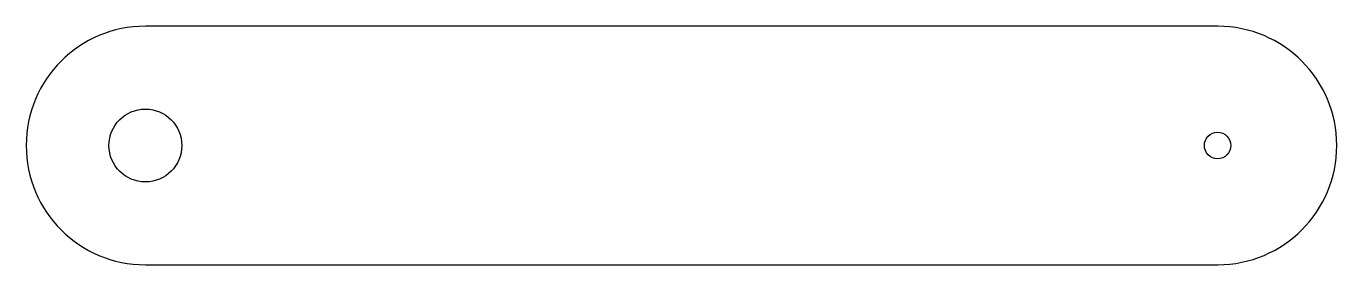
# Model space of a CAD drawing. Header units: millimetres. Extents: x -36 to 360, y -36 to 36.
import ezdxf

# ---------------------------------------------------------------- set-up
doc = ezdxf.new("R2010")
doc.units = ezdxf.units.MM
doc.layers.get('0').update_dxf_attribs({"linetype": 'CONTINUOUS'})

msp = doc.modelspace()

# ---------------------------------------------------------------- linework, layer by layer
msp.add_lwpolyline([(0, 36, 1), (0, -36), (323.96, -36, 0.999274), (323.96, 36)], format="xyb", close=True)
for centre, radius in [((0, 0), 11), ((323.94, 0), 4)]:
    msp.add_circle(centre, radius)

doc.saveas('drawing.dxf')
